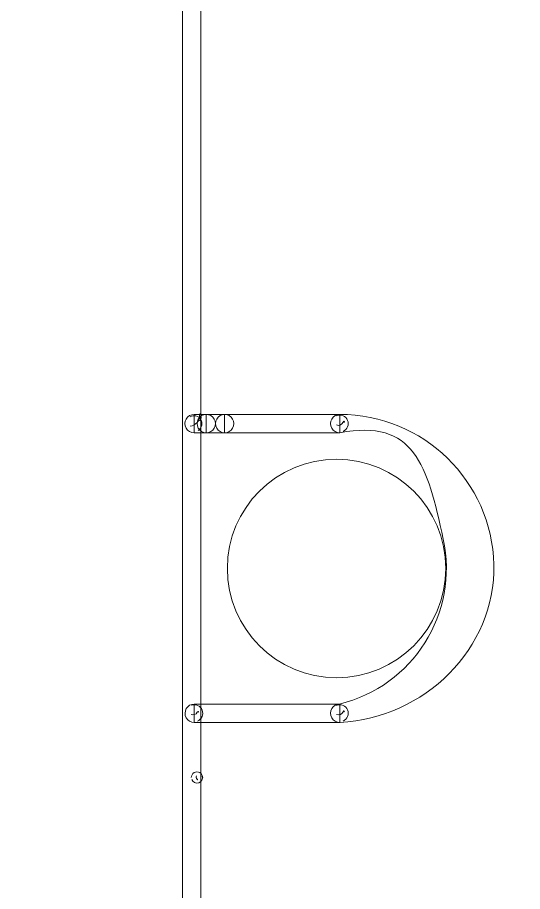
# Model space of a CAD drawing. Header units: millimetres. Extents: x -19.4 to 22.9, y -18.1 to 22.2.
# Drawn here: x 6.41 to 11.99, y -1.95 to 7.71 of the extents above; entities that cross this region are included whole.
import ezdxf

# ---------------------------------------------------------------- set-up
doc = ezdxf.new("R2010")
doc.units = ezdxf.units.MM
doc.header["$MEASUREMENT"] = 0
for name, color, linetype in [('BG_OUTLINE', 7, 'Continuous'), ('PG_SILKSCREEN_TOP', 7, 'Continuous'), ('PIN_TOP', 7, 'Continuous')]:
    doc.layers.add(name, color=color, linetype=linetype)

msp = doc.modelspace()

# ---------------------------------------------------------------- linework, layer by layer
at = {"layer": 'BG_OUTLINE', "lineweight": 9}
msp.add_open_spline([(-13.5636, -18.0908), (-13.5636, -18.0908), (13.4366, -18.0908), (13.4366, -18.0908), (13.4366, -18.0908), (13.4366, -18.0908), (13.4366, 12.9092), (13.4366, 12.9092), (13.4366, 12.9092), (13.4366, 12.9092), (-13.5636, 12.9092), (-13.5636, 12.9092), (-13.5636, 12.9092), (-13.5636, 12.9092), (-13.5636, -18.0908), (-13.5636, -18.0908)], degree=3, knots=[0, 0, 0, 0, 0.25, 0.25, 0.25, 0.25, 0.5, 0.5, 0.5, 0.5, 0.75, 0.75, 0.75, 0.75, 1, 1, 1, 1], dxfattribs=at)
at = {"layer": 'PG_SILKSCREEN_TOP', "lineweight": 9}
for points, knots in [([(8.2349, 9.6184), (8.2349, 9.6184), (8.4381, 9.6184), (8.4381, 9.6184), (8.4381, 9.6184), (8.4381, 9.6184), (8.4381, -6.3814), (8.4381, -6.3814), (8.4381, -6.3814), (8.4381, -6.3814), (8.2349, -6.3814), (8.2349, -6.3814), (8.2349, -6.3814), (8.2349, -6.3814), (8.2349, 9.6184), (8.2349, 9.6184)], [0, 0, 0, 0, 0.25, 0.25, 0.25, 0.25, 0.5, 0.5, 0.5, 0.5, 0.75, 0.75, 0.75, 0.75, 1, 1, 1, 1]), ([(8.3619, 3.117), (8.3256, 3.117), (8.2921, 3.1364), (8.2739, 3.1678), (8.2739, 3.1678), (8.2558, 3.1993), (8.2558, 3.238), (8.2739, 3.2695), (8.2739, 3.2695), (8.2921, 3.3009), (8.3256, 3.3203), (8.3619, 3.3202)], [0, 0, 0, 0, 0.333333, 0.333333, 0.333333, 0.333333, 0.666667, 0.666667, 0.666667, 0.666667, 1, 1, 1, 1]), ([(8.3169, 3.1914), (8.3794, 3.1953), (8.4269, 3.2491), (8.4231, 3.3117), (8.4231, 3.3117), (8.4192, 3.3742), (8.4694, 3.2497), (8.4069, 3.2458)], [0, 0, 0, 0, 0.5, 0.5, 0.5, 0.5, 1, 1, 1, 1]), ([(8.3169, 3.293), (8.358, 3.3179), (8.4114, 3.3047), (8.4362, 3.2637), (8.4362, 3.2637), (8.4611, 3.2227), (8.4479, 3.1692), (8.4069, 3.1443)], [0, 0, 0, 0, 0.5, 0.5, 0.5, 0.5, 1, 1, 1, 1]), ([(8.3619, 3.117), (8.3619, 3.117), (8.3619, 3.3202), (8.3619, 3.3202), (8.3619, 3.3202), (8.3619, 3.3202), (8.6995, 3.3202), (8.6995, 3.3202), (8.6995, 3.3202), (8.6995, 3.3202), (8.6995, 3.117), (8.6995, 3.117), (8.6995, 3.117), (8.6995, 3.117), (8.3619, 3.117), (8.3619, 3.117)], [0, 0, 0, 0, 0.25, 0.25, 0.25, 0.25, 0.5, 0.5, 0.5, 0.5, 0.75, 0.75, 0.75, 0.75, 1, 1, 1, 1]), ([(8.4963, 3.117), (8.46, 3.117), (8.4264, 3.1364), (8.4083, 3.1678), (8.4083, 3.1678), (8.3901, 3.1993), (8.3901, 3.238), (8.4083, 3.2694), (8.4083, 3.2694), (8.4264, 3.3009), (8.46, 3.3202), (8.4963, 3.3202)], [0, 0, 0, 0, 0.333333, 0.333333, 0.333333, 0.333333, 0.666667, 0.666667, 0.666667, 0.666667, 1, 1, 1, 1]), ([(8.4963, 3.3202), (8.5325, 3.3202), (8.5661, 3.3009), (8.5842, 3.2694), (8.5842, 3.2694), (8.6024, 3.238), (8.6024, 3.1993), (8.5842, 3.1678), (8.5842, 3.1678), (8.5661, 3.1364), (8.5325, 3.117), (8.4963, 3.117)], [0, 0, 0, 0, 0.333333, 0.333333, 0.333333, 0.333333, 0.666667, 0.666667, 0.666667, 0.666667, 1, 1, 1, 1]), ([(8.4963, 3.117), (8.4963, 3.117), (8.4963, 3.3202), (8.4963, 3.3202), (8.4963, 3.3202), (8.4963, 3.3202), (9.9722, 3.3202), (9.9722, 3.3202), (9.9722, 3.3202), (9.9722, 3.3202), (9.9722, 3.117), (9.9722, 3.117), (9.9722, 3.117), (9.9722, 3.117), (8.4963, 3.117), (8.4963, 3.117)], [0, 0, 0, 0, 0.25, 0.25, 0.25, 0.25, 0.5, 0.5, 0.5, 0.5, 0.75, 0.75, 0.75, 0.75, 1, 1, 1, 1]), ([(8.6995, 3.117), (8.6632, 3.117), (8.6296, 3.1364), (8.6115, 3.1678), (8.6115, 3.1678), (8.5933, 3.1993), (8.5933, 3.238), (8.6115, 3.2694), (8.6115, 3.2694), (8.6296, 3.3009), (8.6632, 3.3202), (8.6995, 3.3202)], [0, 0, 0, 0, 0.333333, 0.333333, 0.333333, 0.333333, 0.666667, 0.666667, 0.666667, 0.666667, 1, 1, 1, 1]), ([(8.6995, 3.3202), (8.7357, 3.3202), (8.7693, 3.3009), (8.7874, 3.2694), (8.7874, 3.2694), (8.8056, 3.238), (8.8056, 3.1993), (8.7874, 3.1678), (8.7874, 3.1678), (8.7693, 3.1364), (8.7357, 3.117), (8.6995, 3.117)], [0, 0, 0, 0, 0.333333, 0.333333, 0.333333, 0.333333, 0.666667, 0.666667, 0.666667, 0.666667, 1, 1, 1, 1]), ([(9.9724, 3.117), (9.9361, 3.117), (9.9025, 3.1364), (9.8843, 3.1679), (9.8843, 3.1679), (9.8662, 3.1993), (9.8662, 3.2381), (9.8844, 3.2695), (9.8844, 3.2695), (9.9026, 3.301), (9.9359, 3.3203), (9.9722, 3.3202)], [0, 0, 0, 0, 0.333333, 0.333333, 0.333333, 0.333333, 0.666667, 0.666667, 0.666667, 0.666667, 1, 1, 1, 1]), ([(9.9724, 3.117), (9.9361, 3.117), (9.9025, 3.1364), (9.8843, 3.1679), (9.8843, 3.1679), (9.8662, 3.1993), (9.8662, 3.2381), (9.8844, 3.2695), (9.8844, 3.2695), (9.9026, 3.301), (9.9359, 3.3203), (9.9722, 3.3202)], [0, 0, 0, 0, 0.333333, 0.333333, 0.333333, 0.333333, 0.666667, 0.666667, 0.666667, 0.666667, 1, 1, 1, 1]), ([(9.9363, 3.3054), (9.9841, 3.3252), (10.039, 3.3026), (10.0589, 3.2548), (10.0589, 3.2548), (10.0788, 3.207), (10.056, 3.152), (10.0083, 3.132)], [0, 0, 0, 0, 0.5, 0.5, 0.5, 0.5, 1, 1, 1, 1]), ([(9.9363, 3.3054), (9.9841, 3.3252), (10.039, 3.3026), (10.0589, 3.2548), (10.0589, 3.2548), (10.0788, 3.207), (10.056, 3.152), (10.0083, 3.132)], [0, 0, 0, 0, 0.5, 0.5, 0.5, 0.5, 1, 1, 1, 1]), ([(9.9722, 3.3202), (10.897, 3.3215), (11.6533, 2.5838), (11.6753, 1.6594), (11.6753, 1.6594), (11.6972, 0.7349), (10.9005, -0.0395), (9.9768, -0.0821)], [0, 0, 0, 0, 0.5, 0.5, 0.5, 0.5, 1, 1, 1, 1]), ([(8.3619, 3.2186), (8.3619, 3.2186), (8.3619, 3.2187), (8.3619, 3.2187), (8.3619, 3.2187), (8.3619, 3.2187), (8.3619, 3.2187), (8.3618, 3.2187), (8.3618, 3.2187), (8.3618, 3.2187), (8.3618, 3.2186), (8.3618, 3.2186)], [0, 0, 0, 0, 0.333333, 0.333333, 0.333333, 0.333333, 0.666667, 0.666667, 0.666667, 0.666667, 1, 1, 1, 1]), ([(8.4963, 3.2186), (8.4963, 3.2186), (8.4963, 3.2186), (8.4963, 3.2186), (8.4963, 3.2186), (8.4963, 3.2186), (8.4963, 3.2186), (8.4963, 3.2186), (8.4963, 3.2186), (8.4963, 3.2186), (8.4963, 3.2186), (8.4963, 3.2186)], [0, 0, 0, 0, 0.333333, 0.333333, 0.333333, 0.333333, 0.666667, 0.666667, 0.666667, 0.666667, 1, 1, 1, 1]), ([(8.4963, 3.2186), (8.4963, 3.2186), (8.4963, 3.2186), (8.4963, 3.2186), (8.4963, 3.2186), (8.4963, 3.2186), (8.4963, 3.2186), (8.4963, 3.2186), (8.4963, 3.2186), (8.4963, 3.2186), (8.4963, 3.2186), (8.4963, 3.2186)], [0, 0, 0, 0, 0.333333, 0.333333, 0.333333, 0.333333, 0.666667, 0.666667, 0.666667, 0.666667, 1, 1, 1, 1]), ([(8.6995, 3.2186), (8.6995, 3.2186), (8.6995, 3.2186), (8.6995, 3.2186), (8.6995, 3.2186), (8.6995, 3.2186), (8.6995, 3.2186), (8.6995, 3.2186), (8.6995, 3.2186), (8.6995, 3.2186), (8.6995, 3.2186), (8.6995, 3.2186)], [0, 0, 0, 0, 0.333333, 0.333333, 0.333333, 0.333333, 0.666667, 0.666667, 0.666667, 0.666667, 1, 1, 1, 1]), ([(8.6995, 3.2186), (8.6995, 3.2186), (8.6995, 3.2186), (8.6995, 3.2186), (8.6995, 3.2186), (8.6995, 3.2186), (8.6995, 3.2186), (8.6995, 3.2186), (8.6995, 3.2186), (8.6995, 3.2186), (8.6995, 3.2186), (8.6995, 3.2186)], [0, 0, 0, 0, 0.333333, 0.333333, 0.333333, 0.333333, 0.666667, 0.666667, 0.666667, 0.666667, 1, 1, 1, 1]), ([(9.9362, 3.2037), (9.9644, 3.1921), (9.9967, 3.2056), (10.0083, 3.2337), (10.0083, 3.2337), (10.0199, 3.2619), (10.0363, 3.2219), (10.0082, 3.2335)], [0, 0, 0, 0, 0.5, 0.5, 0.5, 0.5, 1, 1, 1, 1]), ([(9.9362, 3.2037), (9.9644, 3.1921), (9.9967, 3.2056), (10.0083, 3.2337), (10.0083, 3.2337), (10.0199, 3.2619), (10.0363, 3.2219), (10.0082, 3.2335)], [0, 0, 0, 0, 0.5, 0.5, 0.5, 0.5, 1, 1, 1, 1]), ([(9.9677, 0.1208), (10.7823, 0.3152), (11.2924, 1.1248), (11.1162, 1.9436), (11.1162, 1.9436), (10.94, 2.7624), (10.7948, 3.2749), (9.9722, 3.117)], [0, 0, 0, 0, 0.5, 0.5, 0.5, 0.5, 1, 1, 1, 1]), ([(9.9722, 3.2186), (9.9722, 3.2187), (9.9722, 3.2187), (9.9722, 3.2187), (9.9722, 3.2187), (9.9722, 3.2187), (9.9722, 3.2187), (9.9721, 3.2187), (9.9721, 3.2187), (9.9721, 3.2187), (9.9721, 3.2187), (9.9721, 3.2186)], [0, 0, 0, 0, 0.333333, 0.333333, 0.333333, 0.333333, 0.666667, 0.666667, 0.666667, 0.666667, 1, 1, 1, 1]), ([(9.9722, 3.2186), (9.9722, 3.2187), (9.9722, 3.2187), (9.9722, 3.2187), (9.9722, 3.2187), (9.9722, 3.2187), (9.9722, 3.2187), (9.9721, 3.2187), (9.9721, 3.2187), (9.9721, 3.2187), (9.9721, 3.2187), (9.9721, 3.2186)], [0, 0, 0, 0, 0.333333, 0.333333, 0.333333, 0.333333, 0.666667, 0.666667, 0.666667, 0.666667, 1, 1, 1, 1]), ([(8.3633, -0.0822), (8.327, -0.0823), (8.2934, -0.0629), (8.2752, -0.0314), (8.2752, -0.0314), (8.2571, 0), (8.2571, 0.0387), (8.2753, 0.0702), (8.2753, 0.0702), (8.2935, 0.1016), (8.3268, 0.1209), (8.3632, 0.1209)], [0, 0, 0, 0, 0.333333, 0.333333, 0.333333, 0.333333, 0.666667, 0.666667, 0.666667, 0.666667, 1, 1, 1, 1]), ([(8.3283, 0.107), (8.3767, 0.1263), (8.4315, 0.1027), (8.4509, 0.0544), (8.4509, 0.0544), (8.4702, 0.006), (8.4464, -0.0489), (8.3981, -0.0683)], [0, 0, 0, 0, 0.5, 0.5, 0.5, 0.5, 1, 1, 1, 1]), ([(8.3632, -0.0822), (8.3632, -0.0822), (8.3632, 0.1209), (8.3632, 0.1209), (8.3632, 0.1209), (8.3632, 0.1209), (9.9722, 0.1209), (9.9722, 0.1209), (9.9722, 0.1209), (9.9722, 0.1209), (9.9722, -0.0822), (9.9722, -0.0822), (9.9722, -0.0822), (9.9722, -0.0822), (8.3632, -0.0822), (8.3632, -0.0822)], [0, 0, 0, 0, 0.25, 0.25, 0.25, 0.25, 0.5, 0.5, 0.5, 0.5, 0.75, 0.75, 0.75, 0.75, 1, 1, 1, 1]), ([(9.9724, -0.0822), (9.9361, -0.0823), (9.9025, -0.0629), (9.8843, -0.0314), (9.8843, -0.0314), (9.8662, 0), (9.8662, 0.0387), (9.8844, 0.0702), (9.8844, 0.0702), (9.9026, 0.1016), (9.9359, 0.1209), (9.9722, 0.1209)], [0, 0, 0, 0, 0.333333, 0.333333, 0.333333, 0.333333, 0.666667, 0.666667, 0.666667, 0.666667, 1, 1, 1, 1]), ([(9.9724, -0.0822), (9.9361, -0.0823), (9.9025, -0.0629), (9.8843, -0.0314), (9.8843, -0.0314), (9.8662, 0), (9.8662, 0.0387), (9.8844, 0.0702), (9.8844, 0.0702), (9.9026, 0.1016), (9.9359, 0.1209), (9.9722, 0.1209)], [0, 0, 0, 0, 0.333333, 0.333333, 0.333333, 0.333333, 0.666667, 0.666667, 0.666667, 0.666667, 1, 1, 1, 1]), ([(9.9363, 0.106), (9.9841, 0.1258), (10.039, 0.1032), (10.0589, 0.0554), (10.0589, 0.0554), (10.0788, 0.0076), (10.056, -0.0473), (10.0083, -0.0673)], [0, 0, 0, 0, 0.5, 0.5, 0.5, 0.5, 1, 1, 1, 1]), ([(9.9363, 0.106), (9.9841, 0.1258), (10.039, 0.1032), (10.0589, 0.0554), (10.0589, 0.0554), (10.0788, 0.0076), (10.056, -0.0473), (10.0083, -0.0673)], [0, 0, 0, 0, 0.5, 0.5, 0.5, 0.5, 1, 1, 1, 1]), ([(8.3282, 0.0053), (8.3541, -0.0066), (8.3848, 0.0046), (8.3969, 0.0305), (8.3969, 0.0305), (8.4089, 0.0564), (8.4239, 0.021), (8.398, 0.0331)], [0, 0, 0, 0, 0.5, 0.5, 0.5, 0.5, 1, 1, 1, 1]), ([(8.3632, 0.0193), (8.3632, 0.0193), (8.3631, 0.0193), (8.3631, 0.0193), (8.3631, 0.0193), (8.3631, 0.0193), (8.3631, 0.0193), (8.363, 0.0193), (8.363, 0.0193), (8.363, 0.0193), (8.363, 0.0193), (8.363, 0.0193)], [0, 0, 0, 0, 0.333333, 0.333333, 0.333333, 0.333333, 0.666667, 0.666667, 0.666667, 0.666667, 1, 1, 1, 1]), ([(9.9362, 0.0043), (9.9644, -0.0072), (9.9967, 0.0062), (10.0083, 0.0344), (10.0083, 0.0344), (10.0199, 0.0625), (10.0363, 0.0225), (10.0082, 0.0341)], [0, 0, 0, 0, 0.5, 0.5, 0.5, 0.5, 1, 1, 1, 1]), ([(9.9362, 0.0043), (9.9644, -0.0072), (9.9967, 0.0062), (10.0083, 0.0344), (10.0083, 0.0344), (10.0199, 0.0625), (10.0363, 0.0225), (10.0082, 0.0341)], [0, 0, 0, 0, 0.5, 0.5, 0.5, 0.5, 1, 1, 1, 1]), ([(9.9722, 0.0193), (9.9722, 0.0193), (9.9722, 0.0193), (9.9722, 0.0193), (9.9722, 0.0193), (9.9722, 0.0193), (9.9722, 0.0193), (9.9721, 0.0193), (9.9721, 0.0193), (9.9721, 0.0193), (9.9721, 0.0193), (9.9721, 0.0193)], [0, 0, 0, 0, 0.333333, 0.333333, 0.333333, 0.333333, 0.666667, 0.666667, 0.666667, 0.666667, 1, 1, 1, 1]), ([(9.9722, 0.0193), (9.9722, 0.0193), (9.9722, 0.0193), (9.9722, 0.0193), (9.9722, 0.0193), (9.9722, 0.0193), (9.9722, 0.0193), (9.9721, 0.0193), (9.9721, 0.0193), (9.9721, 0.0193), (9.9721, 0.0193), (9.9721, 0.0193)], [0, 0, 0, 0, 0.333333, 0.333333, 0.333333, 0.333333, 0.666667, 0.666667, 0.666667, 0.666667, 1, 1, 1, 1]), ([(8.3304, -0.692), (8.3304, -0.6693), (8.3425, -0.6483), (8.3622, -0.6369), (8.3622, -0.6369), (8.3818, -0.6256), (8.4061, -0.6256), (8.4258, -0.637), (8.4258, -0.637), (8.4454, -0.6484), (8.4575, -0.6691), (8.4574, -0.6918)], [0, 0, 0, 0, 0.333333, 0.333333, 0.333333, 0.333333, 0.666667, 0.666667, 0.666667, 0.666667, 1, 1, 1, 1]), ([(8.451, -0.6728), (8.4616, -0.7042), (8.4447, -0.7383), (8.4132, -0.7489), (8.4132, -0.7489), (8.3818, -0.7596), (8.3476, -0.7425), (8.3369, -0.7111)], [0, 0, 0, 0, 0.5, 0.5, 0.5, 0.5, 1, 1, 1, 1]), ([(8.3874, -0.6726), (8.3795, -0.6842), (8.3825, -0.7), (8.3941, -0.7078), (8.3941, -0.7078), (8.4056, -0.7157), (8.3923, -0.7225), (8.4003, -0.7109)], [0, 0, 0, 0, 0.5, 0.5, 0.5, 0.5, 1, 1, 1, 1]), ([(8.3939, -0.6918), (8.3939, -0.6918), (8.3939, -0.6918), (8.394, -0.6918), (8.394, -0.6918), (8.394, -0.6918), (8.394, -0.6918), (8.394, -0.6917), (8.394, -0.6917), (8.3939, -0.6917), (8.3939, -0.6917), (8.3939, -0.6917)], [0, 0, 0, 0, 0.333333, 0.333333, 0.333333, 0.333333, 0.666667, 0.666667, 0.666667, 0.666667, 1, 1, 1, 1])]:
    msp.add_open_spline(points, degree=3, knots=knots, dxfattribs=at)
at = {"layer": 'PIN_TOP', "lineweight": 9}
msp.add_open_spline([(11.1429, 1.6184), (11.1429, 2.2848), (10.6028, 2.8249), (9.9364, 2.8249), (9.9364, 2.8249), (9.2701, 2.8249), (8.7299, 2.2848), (8.7299, 1.6184), (8.7299, 1.6184), (8.7299, 0.9521), (9.2701, 0.4119), (9.9364, 0.4119), (9.9364, 0.4119), (10.6028, 0.4119), (11.1429, 0.9521), (11.1429, 1.6184)], degree=3, knots=[0, 0, 0, 0, 0.25, 0.25, 0.25, 0.25, 0.5, 0.5, 0.5, 0.5, 0.75, 0.75, 0.75, 0.75, 1, 1, 1, 1], dxfattribs=at)

doc.saveas('drawing.dxf')
